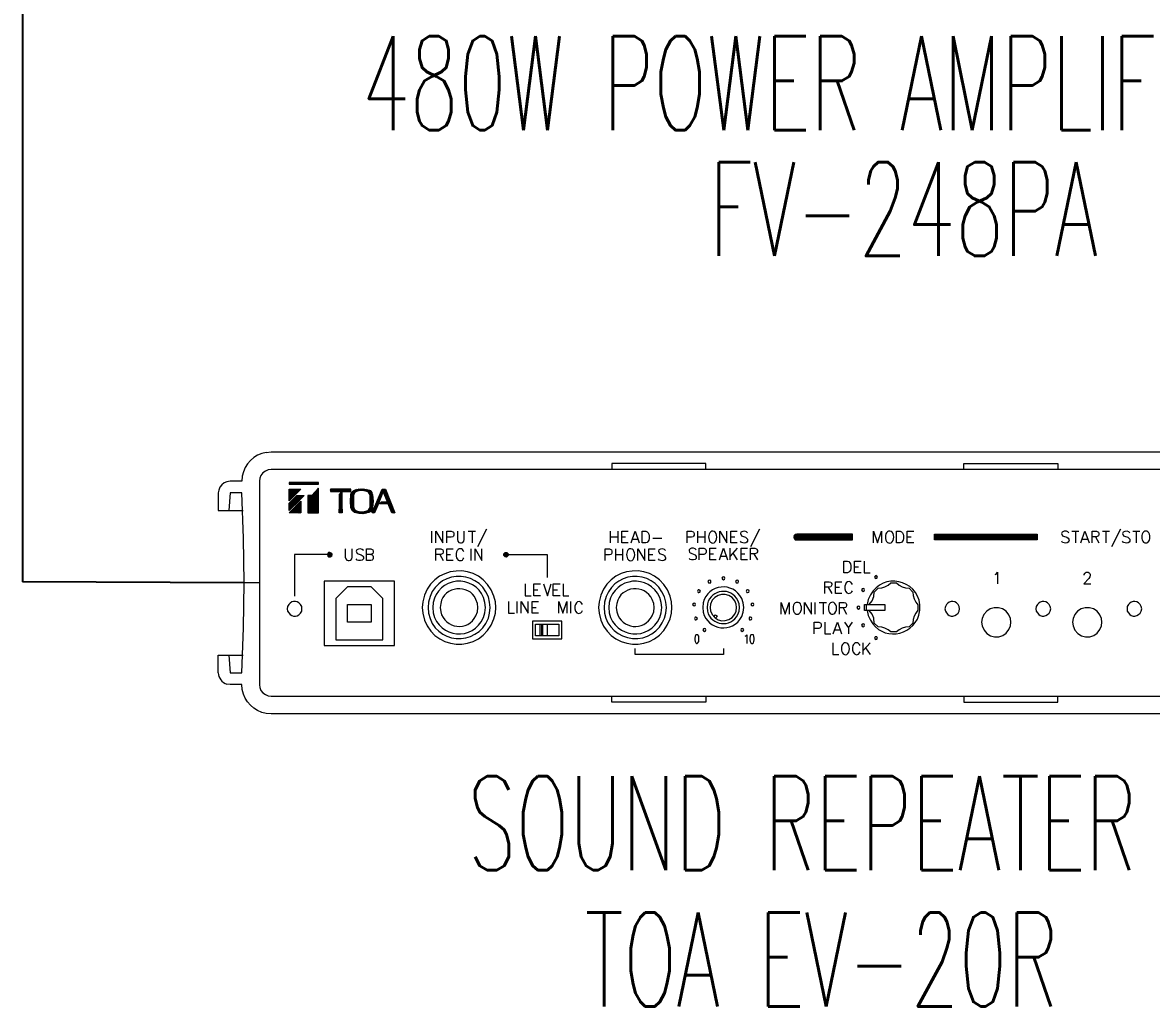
# Model space of a CAD drawing. Header units: millimetres. Extents: x 2974 to 5671, y 1205 to 3288.
# Drawn here: x 4459.7 to 4570.5, y 2068.9 to 2165.5 of the extents above; entities that cross this region are included whole.
import ezdxf

# ---------------------------------------------------------------- set-up
doc = ezdxf.new("R2010")
doc.units = ezdxf.units.MM
doc.layers.add('M-_ACONREDT_A_N', color=3, linetype='Continuous')
doc.layers.add('PDF_Geometry', color=7, linetype='Continuous')
doc.styles.add('SIMPLEX', font='simplex.shx', dxfattribs={"width": 0.6})

# ---------------------------------------------------------------- blocks, each defined once
blk = doc.blocks.new('ev-20r')
at = {"layer": 'PDF_Geometry', "lineweight": 20}
for points in [[(-211.26, 6.37), (-209.42, 6.56), (209.42, 6.56), (211.36, 6.37)], [(209.42, 0), (-209.42, 0), (-210.52, -0.09), (-211.54, -0.55), (-212.46, -1.2), (-213.2, -2.12), (-213.57, -3.14), (-213.76, -4.25), (-213.76, -79.89), (-213.57, -81), (-213.2, -82.01), (-212.46, -82.94), (-211.54, -83.58), (-210.52, -84.04), (-209.42, -84.14), (209.42, -84.14)], [(-47.98, 0), (-47.98, 2.22), (-82.89, 2.22), (-82.89, 0)], [(47.98, 0), (47.98, 2.22), (82.89, 2.22), (82.89, 0)], [(-220.13, -2.4), (-220.31, -4.34), (-224.66, -4.34), (-225.86, -4.53), (-226.87, -4.89), (-227.8, -5.63), (-228.44, -6.56), (-228.9, -7.57), (-229.09, -8.68), (-229.09, -15.24), (-219.85, -15.24)], [(-225.12, -68.9), (-224.66, -75.45), (-220.31, -75.45), (-219.67, -58.74), (-219.48, -42.11), (-219.67, -25.4), (-220.31, -8.68), (-224.66, -8.68), (-225.12, -15.24)], [(-213.76, -42.11), (-219.48, -42.11)], [(-229.09, -75.45), (-229.09, -68.9), (-219.85, -68.9)], [(-47.98, -84.14), (-47.98, -86.35), (-82.89, -86.35), (-82.89, -84.14)], [(47.98, -84.14), (47.98, -86.35), (82.89, -86.35), (82.89, -84.14)]]:
    blk.add_lwpolyline(points, dxfattribs=at)
at = {"layer": 'PDF_Geometry', "lineweight": 5}
for points in [[(-202.67, -5.08), (-202.4, -4.8)], [(-191.78, -5.45), (-191.78, -4.8), (-202.67, -4.8), (-202.67, -5.45), (-191.78, -5.45), (-191.78, -5.36)], [(-202.67, -7.48), (-202.49, -7.3)], [(-202.67, -7.85), (-202.12, -7.3)], [(-202.67, -8.22), (-201.75, -7.3)], [(-202.67, -8.59), (-201.29, -7.3)], [(-202.67, -8.96), (-200.92, -7.3)], [(-202.67, -9.33), (-200.55, -7.3)], [(-202.67, -9.79), (-200.18, -7.3)], [(-202.67, -10.16), (-199.81, -7.3)], [(-202.67, -10.53), (-199.44, -7.3)], [(-202.67, -10.9), (-198.98, -7.3)], [(-202.67, -11.27), (-198.61, -7.3)], [(-202.58, -5.45), (-201.94, -4.8)], [(-202.21, -5.45), (-201.57, -4.8)], [(-201.84, -5.45), (-201.2, -4.8)], [(-201.38, -5.45), (-200.83, -4.8)], [(-201.01, -5.45), (-200.46, -4.8)], [(-200.64, -5.45), (-200, -4.8)], [(-200.27, -5.45), (-199.63, -4.8)], [(-199.9, -5.45), (-199.26, -4.8)], [(-199.53, -5.45), (-198.89, -4.8)], [(-199.07, -5.45), (-198.52, -4.8)], [(-198.7, -5.45), (-198.15, -4.8)], [(-198.33, -5.45), (-197.69, -4.8)], [(-197.96, -5.45), (-197.32, -4.8)], [(-197.59, -5.45), (-196.95, -4.8)], [(-197.13, -5.45), (-196.58, -4.8)], [(-196.76, -5.45), (-196.21, -4.8)], [(-196.39, -5.45), (-195.84, -4.8)], [(-196.02, -5.45), (-195.38, -4.8)], [(-192.05, -7.3), (-191.78, -6.93), (-194.27, -9.6), (-195.75, -9.6), (-195.75, -16.07), (-191.78, -16.07), (-191.78, -6.93)], [(-195.75, -11.36), (-191.78, -7.3)], [(-195.75, -11.73), (-191.78, -7.67)], [(-195.75, -12.1), (-191.78, -8.13)], [(-195.66, -5.45), (-195.01, -4.8)], [(-195.29, -5.45), (-194.64, -4.8)], [(-194.82, -5.45), (-194.27, -4.8)], [(-194.45, -5.45), (-193.9, -4.8)], [(-194.09, -5.45), (-193.44, -4.8)], [(-193.72, -5.45), (-193.07, -4.8)], [(-193.35, -5.45), (-192.7, -4.8)], [(-192.98, -5.45), (-192.33, -4.8)], [(-192.52, -5.45), (-191.96, -4.8)], [(-192.15, -5.45), (-191.78, -4.99)], [(-187.34, -7.57), (-187.07, -7.3)], [(-187.34, -7.94), (-186.7, -7.3)], [(-180.6, -8.13), (-179.77, -7.3), (-187.34, -7.3), (-187.34, -8.13), (-179.77, -8.13), (-179.77, -7.3)], [(-187.16, -8.13), (-186.33, -7.3)], [(-186.79, -8.13), (-185.87, -7.3)], [(-186.42, -8.13), (-185.5, -7.3)], [(-185.96, -8.13), (-185.13, -7.3)], [(-185.59, -8.13), (-184.76, -7.3)], [(-185.22, -8.13), (-184.39, -7.3)], [(-184.85, -8.13), (-183.93, -7.3)], [(-184.48, -8.13), (-183.56, -7.3)], [(-184.11, -8.13), (-183.19, -7.3)], [(-184.02, -9.33), (-183.1, -8.31)], [(-183.65, -8.13), (-182.82, -7.3)], [(-183.28, -8.13), (-182.45, -7.3)], [(-182.91, -8.13), (-182.08, -7.3)], [(-182.54, -8.13), (-181.62, -7.3)], [(-182.17, -8.13), (-181.25, -7.3)], [(-181.71, -8.13), (-180.88, -7.3)], [(-181.34, -8.13), (-180.51, -7.3)], [(-180.97, -8.13), (-180.14, -7.3)], [(-180.23, -8.13), (-179.77, -7.67)], [(-172.66, -10.16), (-171.74, -9.24), (-171.55, -11.73), (-171.74, -14.22), (-171.92, -14.96), (-172.38, -15.52), (-173.12, -15.89), (-174.88, -16.25), (-176.72, -16.25), (-178.48, -15.89), (-179.31, -15.24), (-179.86, -14.22), (-179.95, -11.73), (-179.86, -9.24), (-179.59, -8.5), (-179.12, -7.94), (-178.48, -7.57)], [(-179.86, -9.7), (-177.46, -7.3)], [(-179.86, -9.33), (-177.92, -7.39)], [(-179.86, -8.13), (-179.77, -8.03)], [(-179.68, -8.77), (-178.48, -7.57), (-176.72, -7.2), (-174.88, -7.2), (-173.12, -7.57), (-173.67, -8.13)], [(-178.38, -15.89), (-177.74, -15.33), (-176.45, -15.7), (-175.15, -15.7), (-173.86, -15.33), (-173.21, -15.05), (-172.84, -14.5), (-172.66, -13.85), (-172.66, -9.6), (-172.84, -8.96), (-173.21, -8.4), (-173.86, -8.13), (-175.15, -7.76), (-176.45, -7.76), (-177.74, -8.13), (-178.48, -8.68), (-178.85, -9.6), (-178.85, -13.85), (-178.48, -14.78), (-177.74, -15.33)], [(-178.11, -8.31), (-177, -7.2)], [(-177.37, -7.94), (-176.54, -7.11)], [(-176.81, -7.85), (-176.08, -7.11)], [(-176.35, -7.76), (-175.71, -7.11)], [(-175.98, -7.76), (-175.34, -7.11)], [(-175.61, -7.76), (-174.97, -7.11)], [(-175.24, -7.76), (-174.6, -7.2)], [(-174.88, -7.85), (-174.32, -7.2)], [(-174.6, -7.85), (-173.95, -7.3)], [(-174.23, -7.94), (-173.67, -7.39)], [(-173.95, -8.03), (-173.4, -7.48)], [(-173.4, -8.31), (-172.84, -7.67)], [(-173.21, -8.4), (-172.57, -7.76)], [(-171.74, -9.24), (-171.92, -8.5), (-172.38, -7.85), (-173.12, -7.57)], [(-173.03, -8.68), (-172.29, -7.94)], [(-172.84, -8.87), (-172.1, -8.13)], [(-163.52, -16.07), (-163.42, -16.07), (-164.53, -16.07), (-165.92, -12.65), (-169.15, -12.65), (-168.41, -11.91), (-166.19, -11.91), (-167.76, -8.13), (-169.8, -13.21), (-171, -16.07), (-171.92, -16.07), (-168.23, -7.3), (-168.13, -7.3)], [(-169.06, -9.33), (-167.03, -7.3)], [(-168.78, -8.68), (-167.39, -7.3)], [(-168.5, -7.94), (-167.76, -7.3)], [(-168.23, -7.3), (-166.93, -7.3), (-163.42, -16.07)], [(-167.67, -8.31), (-166.84, -7.48)], [(-167.58, -8.59), (-166.75, -7.76)], [(-167.49, -8.87), (-166.66, -8.03)], [(-167.3, -9.14), (-166.56, -8.31)], [(-202.67, -12.84), (-199.35, -9.6)], [(-202.67, -13.21), (-198.98, -9.6)], [(-202.67, -13.58), (-198.61, -9.6)], [(-202.67, -13.95), (-198.24, -9.6)], [(-202.67, -14.41), (-197.87, -9.6)], [(-202.67, -14.78), (-197.41, -9.6)], [(-202.67, -15.15), (-198.89, -11.45)], [(-202.49, -16.07), (-198.43, -12.1)], [(-202.4, -12.19), (-199.81, -9.6)], [(-202.03, -16.07), (-198.43, -12.47)], [(-195.75, -12.47), (-191.78, -8.5)], [(-195.75, -12.93), (-191.78, -8.87)], [(-195.75, -13.3), (-191.78, -9.24)], [(-195.75, -9.79), (-195.56, -9.6)], [(-195.75, -10.16), (-195.1, -9.6)], [(-195.75, -10.62), (-194.73, -9.6)], [(-195.75, -10.99), (-194.36, -9.6)], [(-195.75, -13.67), (-191.78, -9.6)], [(-195.75, -14.04), (-191.78, -10.07)], [(-195.75, -14.41), (-191.78, -10.44)], [(-195.75, -14.78), (-191.78, -10.81)], [(-195.75, -15.24), (-191.78, -11.18)], [(-195.75, -15.61), (-191.78, -11.54)], [(-195.75, -15.98), (-191.78, -11.91)], [(-195.47, -16.07), (-191.78, -12.38)], [(-184.02, -9.7), (-183.1, -8.68)], [(-184.02, -10.07), (-183.1, -9.05)], [(-184.02, -10.44), (-183.1, -9.42)], [(-184.02, -10.81), (-183.1, -9.88)], [(-184.02, -11.18), (-183.1, -10.25)], [(-184.02, -11.64), (-183.1, -10.62)], [(-184.02, -12.01), (-183.1, -10.99)], [(-184.02, -12.38), (-183.1, -11.36)], [(-184.02, -12.75), (-183.1, -11.73)], [(-184.02, -13.11), (-183.1, -12.19)], [(-184.02, -13.48), (-183.1, -12.56)], [(-179.95, -10.16), (-178.48, -8.68)], [(-179.95, -10.53), (-178.85, -9.42)], [(-179.95, -10.99), (-178.85, -9.88)], [(-179.95, -11.36), (-178.94, -10.34)], [(-179.95, -11.73), (-178.94, -10.71)], [(-179.95, -12.1), (-178.94, -11.08)], [(-179.95, -12.47), (-178.94, -11.54)], [(-179.95, -12.84), (-178.94, -11.91)], [(-179.95, -13.21), (-178.94, -12.28)], [(-172.75, -9.14), (-172.01, -8.4)], [(-172.66, -9.51), (-171.83, -8.59)], [(-172.66, -9.88), (-171.74, -8.96)], [(-172.66, -10.53), (-171.64, -9.6)], [(-172.66, -12.84), (-171.55, -11.82)], [(-172.66, -13.3), (-171.55, -12.28)], [(-172.57, -10.9), (-171.64, -9.97)], [(-172.57, -11.36), (-171.64, -10.34)], [(-172.57, -11.73), (-171.64, -10.71)], [(-172.57, -12.1), (-171.55, -11.08)], [(-172.57, -12.47), (-171.55, -11.45)], [(-171.09, -14.04), (-169.61, -12.56)], [(-170.81, -13.39), (-169.33, -11.91)], [(-170.53, -12.65), (-169.06, -11.18)], [(-170.17, -12.01), (-168.78, -10.53)], [(-169.89, -11.36), (-168.5, -9.88)], [(-169.61, -10.71), (-168.23, -9.24)], [(-169.33, -9.97), (-167.95, -8.59)], [(-168.87, -12.65), (-168.13, -11.91)], [(-168.5, -12.65), (-167.76, -11.91)], [(-168.13, -12.65), (-167.39, -11.91)], [(-167.76, -12.65), (-167.03, -11.91)], [(-167.3, -12.65), (-166.66, -11.91)], [(-167.21, -9.42), (-166.38, -8.59)], [(-167.12, -9.7), (-166.29, -8.87)], [(-167.03, -9.97), (-166.19, -9.14)], [(-166.93, -10.25), (-166.1, -9.42)], [(-166.93, -12.65), (-166.19, -11.91), (-165.46, -11.08)], [(-166.75, -10.53), (-166.01, -9.7)], [(-166.66, -10.81), (-165.82, -9.97)], [(-166.56, -11.08), (-165.73, -10.25)], [(-166.56, -12.65), (-165.27, -11.36)], [(-166.47, -11.36), (-165.64, -10.53)], [(-166.38, -11.64), (-165.55, -10.81)], [(-166.19, -12.65), (-165.18, -11.64)], [(-165.92, -12.75), (-165.09, -11.91)], [(-165.82, -13.02), (-164.99, -12.19)], [(-165.64, -13.3), (-164.9, -12.47)], [(-201.66, -16.07), (-198.43, -12.84)], [(-201.29, -16.07), (-198.43, -13.21)], [(-200.92, -16.07), (-198.43, -13.67)], [(-200.55, -16.07), (-198.43, -14.04)], [(-200.18, -16.07), (-198.43, -14.41)], [(-199.72, -16.07), (-198.43, -14.78)], [(-199.35, -16.07), (-198.43, -15.15)], [(-198.98, -16.07), (-198.43, -15.61)], [(-198.61, -16.07), (-198.43, -15.98)], [(-195.1, -16.07), (-191.78, -12.75)], [(-194.73, -16.07), (-191.78, -13.11)], [(-194.36, -16.07), (-191.78, -13.48)], [(-193.99, -16.07), (-191.78, -13.85)], [(-193.62, -16.07), (-191.78, -14.22)], [(-193.16, -16.07), (-191.78, -14.68)], [(-192.79, -16.07), (-191.78, -15.05)], [(-192.42, -16.07), (-191.78, -15.42)], [(-192.05, -16.07), (-191.78, -15.79)], [(-184.11, -13.95), (-183.1, -12.93)], [(-184.11, -14.32), (-183.1, -13.3)], [(-184.11, -14.68), (-183.1, -13.67)], [(-184.11, -15.05), (-183.1, -14.04)], [(-184.11, -15.52), (-183.1, -14.5)], [(-184.11, -15.89), (-183.1, -14.87)], [(-183.93, -16.07), (-183, -15.24)], [(-183.56, -16.07), (-183, -15.61)], [(-183.19, -16.07), (-183, -15.98)], [(-179.86, -13.58), (-178.94, -12.65)], [(-179.86, -13.95), (-178.94, -13.02)], [(-179.86, -14.32), (-178.94, -13.39)], [(-179.77, -14.59), (-178.85, -13.76)], [(-179.59, -14.87), (-178.85, -14.04)], [(-179.49, -15.05), (-178.66, -14.32)], [(-179.31, -15.33), (-178.57, -14.59)], [(-179.12, -15.52), (-178.38, -14.78)], [(-178.85, -15.7), (-178.2, -15.05)], [(-178.66, -15.79), (-178.02, -15.15)], [(-178.02, -15.98), (-177.46, -15.42)], [(-177.74, -16.07), (-177.18, -15.52)], [(-177.46, -16.16), (-176.91, -15.61)], [(-177.09, -16.25), (-176.54, -15.7)], [(-176.81, -16.25), (-176.17, -15.7)], [(-176.45, -16.35), (-175.8, -15.7)], [(-176.08, -16.35), (-175.43, -15.7)], [(-175.71, -16.35), (-174.97, -15.7)], [(-175.34, -16.35), (-174.51, -15.61)], [(-174.88, -16.25), (-173.95, -15.42)], [(-174.41, -16.25), (-171.64, -13.48)], [(-173.95, -16.16), (-171.64, -13.85)], [(-173.4, -15.98), (-171.74, -14.32)], [(-172.84, -15.79), (-171.83, -14.78)], [(-172.75, -14.13), (-171.64, -13.02)], [(-172.66, -13.67), (-171.64, -12.65)], [(-171.92, -16.07), (-170.35, -14.5)], [(-171.64, -15.33), (-170.07, -13.85)], [(-171.64, -16.07), (-170.63, -15.15)], [(-171.37, -14.68), (-169.89, -13.21)], [(-171.18, -16.07), (-170.81, -15.7)], [(-165.55, -13.58), (-164.72, -12.75)], [(-165.46, -13.85), (-164.62, -13.02)], [(-165.36, -14.13), (-164.53, -13.3)], [(-165.27, -14.41), (-164.44, -13.58)], [(-165.09, -14.68), (-164.35, -13.85)], [(-164.99, -14.96), (-164.16, -14.13)], [(-164.9, -15.24), (-164.07, -14.41)], [(-164.81, -15.52), (-163.98, -14.68)], [(-164.72, -15.79), (-163.89, -14.96)], [(-164.53, -15.98), (-163.79, -15.24)], [(-164.25, -16.07), (-163.61, -15.52)], [(-163.89, -16.07), (-163.52, -15.79)], [(-149.75, -27.24), (-149.75, -22.9)], [(-148.28, -27.24), (-148.28, -22.9), (-145.69, -27.24), (-145.69, -22.9)], [(-144.21, -27.24), (-144.21, -22.9), (-142.55, -22.9), (-141.9, -23.09), (-141.72, -23.27), (-141.53, -23.74), (-141.53, -24.29), (-141.72, -24.75), (-141.9, -24.94), (-142.55, -25.12), (-144.21, -25.12)], [(-140.24, -22.9), (-140.24, -25.95), (-140.06, -26.6), (-139.69, -27.06), (-139.13, -27.24), (-138.76, -27.24), (-138.21, -27.06), (-137.84, -26.6), (-137.66, -25.95), (-137.66, -22.9)], [(-136.18, -22.9), (-133.5, -22.9)], [(-134.79, -22.9), (-134.79, -27.24)], [(-129.44, -22.07), (-132.76, -28.72)], [(-83.35, -27.24), (-83.35, -22.9)], [(-83.35, -24.94), (-80.67, -24.94)], [(-80.67, -22.9), (-80.67, -27.24)], [(-76.79, -27.24), (-79.19, -27.24), (-79.19, -22.9), (-76.79, -22.9)], [(-79.19, -24.94), (-77.72, -24.94)], [(-75.69, -27.24), (-74.21, -22.9), (-72.64, -27.24)], [(-54.91, -27.24), (-54.91, -22.9), (-53.24, -22.9), (-52.69, -23.09), (-52.5, -23.27), (-52.32, -23.74), (-52.32, -24.29), (-52.5, -24.75), (-52.69, -24.94), (-53.24, -25.12), (-54.91, -25.12)], [(-50.93, -27.24), (-50.93, -22.9)], [(-50.93, -24.94), (-48.35, -24.94)], [(-48.35, -22.9), (-48.35, -27.24)], [(-45.76, -22.9), (-46.13, -23.09), (-46.5, -23.46)], [(-42.71, -27.24), (-42.71, -22.9), (-40.13, -27.24), (-40.13, -22.9)], [(-36.25, -27.24), (-38.65, -27.24), (-38.65, -22.9), (-36.25, -22.9)], [(-38.65, -24.94), (-37.17, -24.94)], [(-34.68, -24.57), (-34.31, -24.75), (-33.2, -25.12)], [(-32.46, -23.46), (-32.83, -23.09), (-33.39, -22.9)], [(-27.94, -22.07), (-31.35, -28.72)], [(-15.28, -25.21), (-13.99, -24.01)], [(6.51, -26.14), (6.51, -24.01), (-14.18, -24.01), (-14.73, -24.1), (-15.1, -24.47), (-15.28, -25.03), (-15.1, -25.58), (-14.73, -26.04), (-14.18, -26.14), (6.51, -26.14), (6.6, -26.14)], [(-15.19, -24.75), (-14.45, -24.01)], [(-15.19, -25.49), (-13.62, -24.01)], [(-15.01, -25.77), (-13.25, -24.01)], [(-14.82, -25.95), (-12.88, -24.01)], [(-14.55, -26.04), (-12.51, -24.01)], [(-14.27, -26.14), (-12.14, -24.01)], [(-13.9, -26.14), (-11.68, -24.01)], [(-13.53, -26.14), (-11.31, -24.01)], [(-13.16, -26.14), (-10.94, -24.01)], [(-12.7, -26.14), (-10.57, -24.01)], [(-12.33, -26.14), (-10.21, -24.01)], [(-11.96, -26.14), (-9.74, -24.01)], [(-11.59, -26.14), (-9.37, -24.01)], [(-11.22, -26.14), (-9, -24.01)], [(-10.85, -26.14), (-8.64, -24.01)], [(-10.39, -26.14), (-8.27, -24.01)], [(-10.02, -26.14), (-7.9, -24.01)], [(-9.65, -26.14), (-7.43, -24.01)], [(-9.28, -26.14), (-7.07, -24.01)], [(-8.91, -26.14), (-6.7, -24.01)], [(-8.45, -26.14), (-6.33, -24.01)], [(-8.08, -26.14), (-5.96, -24.01)], [(-7.71, -26.14), (-5.59, -24.01)], [(-7.34, -26.14), (-5.13, -24.01)], [(-6.97, -26.14), (-4.76, -24.01)], [(-6.6, -26.14), (-4.39, -24.01)], [(-6.14, -26.14), (-4.02, -24.01)], [(-5.77, -26.14), (-3.65, -24.01)], [(-5.4, -26.14), (-3.19, -24.01)], [(-5.03, -26.14), (-2.82, -24.01)], [(-4.66, -26.14), (-2.45, -24.01)], [(-4.29, -26.14), (-2.08, -24.01)], [(-3.83, -26.14), (-1.71, -24.01)], [(-3.46, -26.14), (-1.34, -24.01)], [(-3.09, -26.14), (-0.88, -24.01)], [(-2.72, -26.14), (-0.51, -24.01)], [(-2.36, -26.14), (-0.14, -24.01)], [(-1.99, -26.14), (0.23, -24.01)], [(-1.52, -26.14), (0.6, -24.01)], [(-1.15, -26.14), (0.97, -24.01)], [(-0.79, -26.14), (1.43, -24.01)], [(-0.42, -26.14), (1.8, -24.01)], [(-0.05, -26.14), (2.17, -24.01)], [(0.42, -26.14), (2.54, -24.01)], [(0.79, -26.14), (2.91, -24.01)], [(1.15, -26.14), (3.37, -24.01)], [(1.52, -26.14), (3.74, -24.01)], [(1.89, -26.14), (4.11, -24.01)], [(2.26, -26.14), (4.48, -24.01)], [(2.72, -26.14), (4.85, -24.01)], [(3.09, -26.14), (5.22, -24.01)], [(3.46, -26.14), (5.68, -24.01)], [(3.83, -26.14), (6.05, -24.01)], [(4.2, -26.14), (6.42, -24.01)], [(4.57, -26.14), (6.51, -24.2)], [(5.03, -26.14), (6.51, -24.57)], [(5.4, -26.14), (6.51, -25.03)], [(14.36, -27.24), (14.36, -22.9), (15.84, -27.24), (17.32, -22.9), (17.32, -27.24)], [(19.99, -22.9), (19.53, -23.09), (19.16, -23.46)], [(29.32, -27.24), (26.83, -27.24), (26.83, -22.9), (29.32, -22.9)], [(26.83, -24.94), (28.4, -24.94)], [(75.22, -26.04), (75.22, -26.14), (37.08, -26.14), (37.08, -24.01), (75.22, -24.01), (75.22, -26.14)], [(37.08, -24.1), (37.27, -24.01)], [(37.08, -24.57), (37.63, -24.01)], [(37.08, -24.94), (38, -24.01)], [(37.08, -25.31), (38.37, -24.01)], [(37.08, -25.67), (38.84, -24.01)], [(37.08, -26.04), (39.2, -24.01)], [(37.36, -26.14), (39.57, -24.01)], [(37.82, -26.14), (39.94, -24.01)], [(38.19, -26.14), (40.31, -24.01)], [(38.56, -26.14), (40.78, -24.01)], [(38.93, -26.14), (41.14, -24.01)], [(39.3, -26.14), (41.51, -24.01)], [(39.67, -26.14), (41.88, -24.01)], [(40.13, -26.14), (42.25, -24.01)], [(40.5, -26.14), (42.62, -24.01)], [(40.87, -26.14), (43.08, -24.01)], [(41.24, -26.14), (43.45, -24.01)], [(41.61, -26.14), (43.82, -24.01)], [(41.98, -26.14), (44.19, -24.01)], [(42.44, -26.14), (44.56, -24.01)], [(42.81, -26.14), (44.93, -24.01)], [(43.18, -26.14), (45.39, -24.01)], [(43.55, -26.14), (45.76, -24.01)], [(43.92, -26.14), (46.13, -24.01)], [(44.38, -26.14), (46.5, -24.01)], [(44.75, -26.14), (46.87, -24.01)], [(45.12, -26.14), (47.33, -24.01)], [(45.49, -26.14), (47.7, -24.01)], [(45.85, -26.14), (48.07, -24.01)], [(46.22, -26.14), (48.44, -24.01)], [(46.69, -26.14), (48.81, -24.01)], [(47.06, -26.14), (49.18, -24.01)], [(47.42, -26.14), (49.64, -24.01)], [(47.79, -26.14), (50.01, -24.01)], [(48.16, -26.14), (50.38, -24.01)], [(48.53, -26.14), (50.75, -24.01)], [(48.99, -26.14), (51.12, -24.01)], [(49.36, -26.14), (51.49, -24.01)], [(49.73, -26.14), (51.95, -24.01)], [(50.1, -26.14), (52.32, -24.01)], [(50.47, -26.14), (52.69, -24.01)], [(50.93, -26.14), (53.06, -24.01)], [(51.3, -26.14), (53.43, -24.01)], [(51.67, -26.14), (53.8, -24.01)], [(52.04, -26.14), (54.26, -24.01)], [(52.41, -26.14), (54.63, -24.01)], [(52.78, -26.14), (55, -24.01)], [(53.24, -26.14), (55.37, -24.01)], [(53.61, -26.14), (55.74, -24.01)], [(53.98, -26.14), (56.2, -24.01)], [(54.35, -26.14), (56.57, -24.01)], [(54.72, -26.14), (56.94, -24.01)], [(55.09, -26.14), (57.31, -24.01)], [(55.55, -26.14), (57.68, -24.01)], [(55.92, -26.14), (58.05, -24.01)], [(56.29, -26.14), (58.51, -24.01)], [(56.66, -26.14), (58.88, -24.01)], [(57.03, -26.14), (59.25, -24.01)], [(57.49, -26.14), (59.62, -24.01)], [(57.86, -26.14), (59.98, -24.01)], [(58.23, -26.14), (60.35, -24.01)], [(58.6, -26.14), (60.82, -24.01)], [(58.97, -26.14), (61.19, -24.01)], [(59.34, -26.14), (61.56, -24.01)], [(59.8, -26.14), (61.92, -24.01)], [(60.17, -26.14), (62.29, -24.01)], [(60.54, -26.14), (62.76, -24.01)], [(60.91, -26.14), (63.13, -24.01)], [(61.28, -26.14), (63.49, -24.01)], [(61.65, -26.14), (63.86, -24.01)], [(62.11, -26.14), (64.23, -24.01)], [(62.48, -26.14), (64.6, -24.01)], [(62.85, -26.14), (65.06, -24.01)], [(63.22, -26.14), (65.43, -24.01)], [(63.59, -26.14), (65.8, -24.01)], [(63.96, -26.14), (66.17, -24.01)], [(64.42, -26.14), (66.54, -24.01)], [(64.79, -26.14), (66.91, -24.01)], [(65.16, -26.14), (67.37, -24.01)], [(65.53, -26.14), (67.74, -24.01)], [(65.9, -26.14), (68.11, -24.01)], [(66.36, -26.14), (68.48, -24.01)], [(66.73, -26.14), (68.85, -24.01)], [(67.1, -26.14), (69.31, -24.01)], [(67.47, -26.14), (69.68, -24.01)], [(67.84, -26.14), (70.05, -24.01)], [(68.2, -26.14), (70.42, -24.01)], [(68.67, -26.14), (70.79, -24.01)], [(69.04, -26.14), (71.16, -24.01)], [(69.41, -26.14), (71.62, -24.01)], [(69.77, -26.14), (71.99, -24.01)], [(70.14, -26.14), (72.36, -24.01)], [(70.51, -26.14), (72.73, -24.01)], [(70.98, -26.14), (73.1, -24.01)], [(71.34, -26.14), (73.47, -24.01)], [(71.71, -26.14), (73.93, -24.01)], [(72.08, -26.14), (74.3, -24.01)], [(72.45, -26.14), (74.67, -24.01)], [(72.91, -26.14), (75.04, -24.01)], [(73.28, -26.14), (75.22, -24.1)], [(73.65, -26.14), (75.22, -24.57)], [(74.02, -26.14), (75.22, -24.94)], [(84.64, -24.57), (85.01, -24.75), (86.21, -25.12)], [(86.95, -23.46), (86.58, -23.09), (86.03, -22.9)], [(88.06, -22.9), (90.65, -22.9)], [(89.35, -22.9), (89.35, -27.24)], [(91.39, -27.24), (92.86, -22.9), (94.43, -27.24)], [(95.54, -27.24), (95.54, -22.9), (97.2, -22.9), (97.76, -23.09), (97.94, -23.27), (98.13, -23.74), (98.13, -24.1), (97.94, -24.57), (97.76, -24.75), (97.2, -24.94), (95.54, -24.94)], [(96.83, -24.94), (98.13, -27.24)], [(99.42, -22.9), (102.1, -22.9)], [(100.71, -22.9), (100.71, -27.24)], [(106.16, -22.07), (102.84, -28.72)], [(107.27, -24.57), (107.64, -24.75), (108.84, -25.12)], [(109.58, -23.46), (109.21, -23.09), (108.56, -22.9)], [(110.69, -22.9), (113.27, -22.9)], [(111.98, -22.9), (111.98, -27.24)], [(115.12, -27.24), (115.86, -27.24), (116.23, -27.06), (116.69, -26.6), (116.88, -26.23), (117.06, -25.58), (117.06, -24.57), (116.88, -23.92), (116.69, -23.46), (116.23, -23.09), (115.86, -22.9), (115.12, -22.9), (114.75, -23.09), (114.38, -23.46)], [(-75.13, -25.77), (-73.19, -25.77)], [(-67.65, -25.4), (-64.23, -25.4)], [(-51.58, -29.83), (-51.95, -29.37), (-52.5, -29.18), (-53.24, -29.18), (-53.8, -29.37), (-54.17, -29.83), (-54.17, -30.2), (-53.98, -30.66), (-53.8, -30.85), (-53.43, -31.03), (-52.32, -31.49), (-51.95, -31.68), (-51.77, -31.86), (-51.58, -32.32), (-51.58, -32.97), (-51.95, -33.34), (-52.5, -33.53), (-53.24, -33.53), (-53.8, -33.34), (-54.17, -32.97)], [(-50.38, -33.53), (-50.38, -29.18), (-48.72, -29.18), (-48.16, -29.37), (-47.98, -29.65), (-47.79, -30.02), (-47.79, -30.66), (-47.98, -31.03), (-48.16, -31.31), (-48.72, -31.49), (-50.38, -31.49)], [(-44.1, -33.53), (-46.5, -33.53), (-46.5, -29.18), (-44.1, -29.18)], [(-42.9, -33.53), (-41.42, -29.18), (-39.94, -33.53)], [(-38.84, -33.53), (-38.84, -29.18)], [(-36.25, -29.18), (-38.84, -32.14)], [(-34.13, -27.24), (-34.68, -27.06), (-35.05, -26.6)], [(-32.46, -33.53), (-34.86, -33.53), (-34.86, -29.18), (-32.46, -29.18)], [(-31.35, -33.53), (-31.35, -29.18), (-29.69, -29.18), (-29.14, -29.37), (-28.95, -29.65), (-28.77, -30.02), (-28.77, -30.48), (-28.95, -30.85), (-29.14, -31.03), (-29.69, -31.31), (-31.35, -31.31)], [(5.77, -26.14), (6.51, -25.4)], [(6.14, -26.14), (6.51, -25.77)], [(74.39, -26.14), (75.22, -25.31)], [(74.76, -26.14), (75.22, -25.67)], [(85.2, -27.24), (84.64, -27.06), (84.27, -26.6)], [(91.94, -25.77), (93.88, -25.77)], [(107.83, -27.24), (107.27, -27.06), (106.9, -26.6)], [(-187.62, -31.59), (-200.73, -31.59), (-200.73, -47.01)], [(-188.45, -31.59), (-187.62, -30.75)], [(-188.45, -31.77), (-187.44, -30.75)], [(-188.36, -31.22), (-187.99, -30.85)], [(-188.36, -31.96), (-187.25, -30.85)], [(-188.27, -32.14), (-187.07, -30.94)], [(-188.17, -32.23), (-186.88, -31.03)], [(-187.99, -32.42), (-186.79, -31.22)], [(-187.81, -32.42), (-186.79, -31.4)], [(-187.62, -32.51), (-186.7, -31.59), (-186.88, -31.12)], [(-187.25, -32.42), (-186.79, -31.96)], [(-186.88, -32.05), (-186.7, -31.59)], [(-181.89, -29.46), (-181.89, -32.51), (-181.71, -33.16), (-181.34, -33.62), (-180.79, -33.8), (-180.42, -33.8), (-179.86, -33.62), (-179.49, -33.16), (-179.31, -32.51), (-179.31, -29.46)], [(-177.46, -31.12), (-177.09, -31.31), (-175.98, -31.68), (-175.61, -31.96), (-175.34, -32.14), (-175.15, -32.51), (-175.15, -33.16), (-175.61, -33.62), (-176.17, -33.8), (-176.91, -33.8), (-177.46, -33.62), (-177.83, -33.16)], [(-175.15, -30.02), (-175.61, -29.65), (-176.17, -29.46)], [(-172.38, -31.49), (-171.83, -31.68), (-171.64, -31.96), (-171.46, -32.32), (-171.46, -32.97), (-171.64, -33.34), (-171.83, -33.62), (-172.38, -33.8), (-174.04, -33.8), (-174.04, -29.46), (-172.38, -29.46), (-171.83, -29.65), (-171.64, -29.83), (-171.46, -30.29), (-171.46, -30.66), (-171.64, -31.12), (-171.83, -31.31), (-172.38, -31.49), (-174.04, -31.49)], [(-148.18, -33.8), (-148.18, -29.46), (-146.43, -29.46), (-145.88, -29.65), (-145.69, -29.83), (-145.51, -30.29), (-145.51, -30.66), (-145.69, -31.12), (-145.88, -31.31), (-146.43, -31.49), (-148.18, -31.49)], [(-146.8, -31.49), (-145.51, -33.8)], [(-141.81, -33.8), (-144.21, -33.8), (-144.21, -29.46), (-141.81, -29.46)], [(-144.21, -31.49), (-142.74, -31.49)], [(-137.84, -30.48), (-138.03, -30.02), (-138.39, -29.65), (-138.76, -29.46), (-139.6, -29.46), (-139.96, -29.65), (-140.33, -30.02), (-140.52, -30.48), (-140.7, -31.12), (-140.7, -32.14), (-140.52, -32.79), (-140.33, -33.16), (-139.96, -33.62), (-139.6, -33.8), (-138.76, -33.8), (-138.39, -33.62), (-138.03, -33.16), (-137.84, -32.79)], [(-135.16, -33.8), (-135.16, -29.46)], [(-133.68, -33.8), (-133.68, -29.46), (-131.1, -33.8), (-131.1, -29.46)], [(-123.06, -31.68), (-122.05, -30.75)], [(-122.97, -31.4), (-122.33, -30.75)], [(-122.97, -31.86), (-121.86, -30.75)], [(-122.88, -32.05), (-121.68, -30.85)], [(-122.79, -32.23), (-121.59, -30.94)], [(-122.6, -32.32), (-121.4, -31.12)], [(-122.51, -32.42), (-121.31, -31.31)], [(-122.23, -32.51), (-121.31, -31.49)], [(-122.14, -31.59), (-106.9, -31.59), (-106.9, -40.08)], [(-122.05, -32.51), (-121.31, -31.77)], [(-85.38, -33.8), (-85.38, -29.46), (-83.72, -29.46), (-83.17, -29.65), (-82.98, -29.83), (-82.8, -30.29), (-82.8, -30.85), (-82.98, -31.31), (-83.17, -31.49), (-83.72, -31.68), (-85.38, -31.68)], [(-81.41, -33.8), (-81.41, -29.46)], [(-81.41, -31.49), (-78.83, -31.49)], [(-78.83, -29.46), (-78.83, -33.8)], [(-76.24, -29.46), (-76.61, -29.65), (-76.98, -30.02)], [(-73.19, -33.8), (-73.19, -29.46), (-70.61, -33.8), (-70.61, -29.46)], [(-66.73, -33.8), (-69.13, -33.8), (-69.13, -29.46), (-66.73, -29.46)], [(-69.13, -31.49), (-67.65, -31.49)], [(-64.6, -33.8), (-65.16, -33.62), (-65.53, -33.16)], [(-65.16, -31.12), (-64.79, -31.31), (-63.68, -31.68)], [(-62.94, -30.02), (-63.31, -29.65), (-63.86, -29.46)], [(-46.5, -31.31), (-45.02, -31.31)], [(-42.35, -32.14), (-40.5, -32.14)], [(-37.91, -31.03), (-36.25, -33.53)], [(-34.86, -31.31), (-33.39, -31.31)], [(-30.06, -31.31), (-28.77, -33.53)], [(9.74, -38.33), (7.34, -38.33), (7.34, -33.99), (9.74, -33.99)], [(7.34, -36.11), (8.82, -36.11)], [(10.85, -33.99), (10.85, -38.33), (13.07, -38.33)], [(-3.74, -45.99), (-3.74, -41.65), (-2.08, -41.65), (-1.52, -41.84), (-1.34, -42.02), (-1.15, -42.48), (-1.15, -42.85), (-1.34, -43.31), (-1.52, -43.5), (-2.08, -43.68), (-3.74, -43.68)], [(2.63, -45.99), (0.23, -45.99), (0.23, -41.65), (2.63, -41.65)], [(6.51, -42.67), (6.33, -42.3), (5.96, -41.84)], [(59.52, -38.97), (59.89, -38.79), (60.45, -38.14), (60.45, -42.48)], [(92.68, -39.16), (92.68, -38.97), (92.86, -38.6), (93.05, -38.33), (93.42, -38.14), (94.16, -38.14), (94.53, -38.33), (94.71, -38.6), (94.9, -38.97), (94.9, -39.44), (94.71, -39.81), (94.34, -40.45), (92.49, -42.48), (95.08, -42.48)], [(-115.03, -42.48), (-115.03, -46.92), (-112.81, -46.92)], [(-109.4, -46.92), (-111.8, -46.92), (-111.8, -42.48), (-109.4, -42.48)], [(-111.8, -44.61), (-110.32, -44.61)], [(-108.29, -42.48), (-106.81, -46.92), (-105.33, -42.48)], [(-102.1, -46.92), (-104.59, -46.92), (-104.59, -42.48), (-102.1, -42.48)], [(-104.59, -44.61), (-103.02, -44.61)], [(-100.99, -42.48), (-100.99, -46.92), (-98.77, -46.92)], [(-50.1, -45.53), (-49.92, -45.16), (-50.1, -44.79)], [(-32, -45.53), (-31.82, -45.16), (-32, -44.79)], [(-2.45, -43.68), (-1.15, -45.99)], [(0.23, -43.68), (1.71, -43.68)], [(3.93, -42.67), (3.74, -43.31), (3.74, -44.33)], [(5.96, -45.81), (6.33, -45.35), (6.51, -44.98)], [(12.79, -50.15), (13.81, -48.76), (14.45, -47.19), (14.64, -45.53), (16.12, -44.05), (17.41, -43.96), (18.61, -43.59), (19.81, -42.95), (20.83, -42.11), (22.86, -42.11), (23.87, -42.95), (24.98, -43.59), (26.28, -43.96), (27.57, -44.05), (28.95, -45.53), (29.14, -46.82), (29.51, -48.02), (30.06, -49.23), (30.89, -50.24), (30.89, -52.27), (30.06, -53.29), (29.51, -54.4), (29.14, -55.69), (28.95, -56.98), (27.57, -58.37), (26.28, -58.55), (24.98, -58.92), (23.87, -59.48), (22.86, -60.31), (20.83, -60.31), (19.81, -59.48), (18.61, -58.92), (17.41, -58.55), (16.12, -58.37), (14.64, -56.98), (14.45, -55.23), (13.81, -53.66), (12.79, -52.37)], [(-121.22, -49.04), (-121.22, -53.38), (-119, -53.38)], [(-118.08, -53.38), (-118.08, -49.04)], [(-116.51, -53.38), (-116.51, -49.04), (-113.92, -53.38), (-113.92, -49.04)], [(-110.04, -53.38), (-112.44, -53.38), (-112.44, -49.04), (-110.04, -49.04)], [(-102.56, -53.38), (-102.56, -49.04), (-101.08, -53.38), (-99.61, -49.04), (-99.61, -53.38)], [(-98.04, -53.38), (-98.04, -49.04)], [(-96.37, -50.06), (-96.56, -50.7), (-96.56, -51.72)], [(-93.79, -50.06), (-93.97, -49.69), (-94.34, -49.23)], [(-19.9, -53.66), (-19.9, -49.32), (-18.42, -53.66), (-16.95, -49.32), (-16.95, -53.66)], [(-14.36, -53.66), (-13.62, -53.66), (-13.25, -53.47), (-12.79, -53.01), (-12.61, -52.64), (-12.42, -52), (-12.42, -50.98), (-12.61, -50.33), (-12.79, -49.87), (-13.25, -49.5), (-13.62, -49.32), (-14.36, -49.32), (-14.73, -49.5), (-15.1, -49.87)], [(-11.31, -53.66), (-11.31, -49.32), (-8.73, -53.66), (-8.73, -49.32)], [(-7.25, -53.66), (-7.25, -49.32)], [(-5.77, -49.32), (-3.09, -49.32)], [(-4.39, -49.32), (-4.39, -53.66)], [(-1.25, -49.32), (-1.62, -49.5), (-1.99, -49.87)], [(1.71, -53.66), (1.71, -49.32), (3.46, -49.32), (4.02, -49.5), (4.2, -49.69), (4.39, -50.15), (4.39, -50.52), (4.2, -50.98), (4.02, -51.17), (3.46, -51.35), (1.71, -51.35)], [(11.68, -50.15), (11.68, -52.37)], [(13.25, -46.55), (12.42, -48.3), (12.05, -50.15)], [(31.26, -54.12), (31.63, -52.18), (31.63, -50.24)], [(45.85, -53.29), (46.22, -52.55), (46.32, -51.72), (46.22, -50.8), (45.85, -50.06)], [(79.66, -53.29), (80.03, -52.55), (80.21, -51.72), (80.03, -50.8), (79.66, -50.06)], [(113.46, -53.29), (113.83, -52.55), (114.01, -51.72), (113.83, -50.8), (113.46, -50.06)], [(-112.44, -51.17), (-110.97, -51.17)], [(-94.34, -53.2), (-93.97, -52.83), (-93.79, -52.37)], [(3.09, -51.35), (4.39, -53.66)], [(12.05, -52.37), (12.42, -54.21), (13.25, -55.97)], [(41.05, -50.8), (40.87, -51.72), (41.05, -52.55)], [(64.7, -59.38), (65.25, -58.09), (65.43, -56.71), (65.25, -55.32), (64.7, -53.94)], [(74.85, -50.8), (74.67, -51.72), (74.85, -52.55)], [(98.5, -59.38), (99.05, -58.09), (99.24, -56.71), (99.05, -55.32), (98.5, -53.94)], [(108.66, -50.8), (108.56, -51.72), (108.66, -52.55)], [(-51.21, -55.69), (-51.03, -55.32), (-51.21, -54.95)], [(-30.99, -55.69), (-30.8, -55.32), (-30.99, -54.95)], [(-7.62, -61.05), (-7.62, -56.71), (-5.96, -56.71), (-5.4, -56.89), (-5.22, -57.08), (-5.03, -57.54), (-5.03, -58.18), (-5.22, -58.55), (-5.4, -58.74), (-5.96, -59.02), (-7.62, -59.02)], [(-3.74, -56.71), (-3.74, -61.05), (-1.52, -61.05)], [(-0.6, -61.05), (0.97, -56.71), (2.45, -61.05)], [(3.56, -56.71), (5.03, -58.74), (6.51, -56.71)], [(54.72, -55.32), (54.54, -56.71), (54.72, -58.09)], [(88.52, -55.32), (88.34, -56.71), (88.52, -58.09)], [(-33.29, -61.88), (-33.11, -61.79), (-32.74, -61.32), (-32.74, -64.56)], [(0.05, -59.57), (1.89, -59.57)], [(5.03, -58.74), (5.03, -61.05)], [(-41.42, -66.5), (-41.42, -68.71), (-74.21, -68.71), (-74.21, -66.5)], [(-0.79, -64.37), (-0.79, -68.71), (1.52, -68.71)], [(3.56, -64.37), (3.19, -64.56), (2.82, -64.93)], [(9.37, -65.39), (9.19, -64.93), (8.82, -64.56), (8.45, -64.37), (7.71, -64.37), (7.34, -64.56), (6.88, -64.93), (6.7, -65.39), (6.51, -66.03), (6.51, -67.05)], [(10.48, -68.71), (10.48, -64.37)], [(13.07, -64.37), (10.48, -67.23)], [(11.41, -66.22), (13.07, -68.71)], [(8.82, -68.53), (9.19, -68.07), (9.37, -67.7)]]:
    blk.add_lwpolyline(points, dxfattribs=at)
for points in [[(-202.67, -7.3), (-198.43, -7.3), (-202.67, -11.64)], [(-184.02, -9.24), (-183.1, -8.22), (-183.1, -13.02), (-183, -16.07), (-184.11, -16.07), (-184.02, -13.02)], [(-197.13, -9.6), (-202.67, -15.24), (-202.67, -12.47), (-199.9, -9.6)], [(-198.43, -16.07), (-202.67, -16.07), (-198.43, -11.73)], [(-71.53, -27.24), (-71.53, -22.9), (-70.24, -22.9), (-69.68, -23.09), (-69.31, -23.46), (-69.13, -23.92), (-68.94, -24.57), (-68.94, -25.58), (-69.13, -26.23), (-69.31, -26.6), (-69.68, -27.06), (-70.24, -27.24)], [(22.95, -27.24), (22.95, -22.9), (24.24, -22.9), (24.8, -23.09), (25.17, -23.46), (25.35, -23.92), (25.54, -24.57), (25.54, -25.58), (25.35, -26.23), (25.17, -26.6), (24.8, -27.06), (24.24, -27.24)], [(3.37, -38.33), (3.37, -33.99), (4.66, -33.99), (5.22, -34.17), (5.59, -34.63), (5.77, -35), (5.96, -35.65), (5.96, -36.67), (5.77, -37.31), (5.59, -37.77), (5.22, -38.14), (4.66, -38.33)], [(-46.04, -41.56), (-46.13, -41.19), (-46.59, -41.1), (-46.96, -41.19), (-47.15, -41.56), (-46.96, -42.02), (-46.59, -42.11), (-46.13, -42.02)], [(-40.87, -40.36), (-41.05, -39.9), (-41.42, -39.81), (-41.79, -39.9), (-41.98, -40.36), (-41.79, -40.73), (-41.42, -40.91), (-41.05, -40.73)], [(-35.79, -41.56), (-35.97, -41.19), (-36.34, -41.1), (-36.71, -41.19), (-36.9, -41.56), (-36.71, -42.02), (-36.34, -42.11), (-35.97, -42.02)], [(15.84, -39.9), (15.65, -39.53), (15.28, -39.34), (14.92, -39.53), (14.73, -39.9), (14.92, -40.27), (15.28, -40.45), (15.65, -40.27)], [(11.04, -44.7), (10.85, -44.33), (10.48, -44.15), (10.11, -44.33), (9.93, -44.7), (10.11, -45.07), (10.48, -45.25), (10.85, -45.07)], [(-51.77, -50.06), (-51.95, -49.69), (-52.32, -49.59), (-52.69, -49.69), (-52.87, -50.06), (-52.69, -50.52), (-52.32, -50.61), (-51.95, -50.52)], [(-30.06, -50.06), (-30.25, -49.69), (-30.62, -49.59), (-30.99, -49.69), (-31.17, -50.06), (-30.99, -50.52), (-30.62, -50.61), (-30.25, -50.52)], [(18.52, -52.37), (11.04, -52.37), (11.04, -50.15), (18.52, -50.15)], [(9.28, -51.26), (9.1, -50.89), (8.73, -50.7), (8.36, -50.89), (8.17, -51.26), (8.36, -51.63), (8.73, -51.81), (9.1, -51.63)], [(11.04, -57.81), (10.85, -57.35), (10.48, -57.26), (10.11, -57.35), (9.93, -57.81), (10.11, -58.18), (10.48, -58.37), (10.85, -58.18)], [(-51.4, -61.32), (-51.67, -61.42), (-51.95, -61.88), (-52.04, -62.71), (-52.04, -63.17), (-51.95, -63.91), (-51.67, -64.37), (-51.4, -64.56), (-51.12, -64.56), (-50.84, -64.37), (-50.56, -63.91), (-50.47, -63.17), (-50.47, -62.71), (-50.56, -61.88), (-50.84, -61.42), (-51.12, -61.32)], [(-47.89, -59.57), (-48.07, -59.2), (-48.44, -59.02), (-48.81, -59.2), (-48.99, -59.57), (-48.81, -59.94), (-48.44, -60.12), (-48.07, -59.94)], [(-33.85, -59.57), (-34.03, -59.2), (-34.4, -59.02), (-34.77, -59.2), (-34.96, -59.57), (-34.77, -59.94), (-34.4, -60.12), (-34.03, -59.94)], [(-30.8, -61.32), (-31.17, -61.42), (-31.45, -61.88), (-31.54, -62.71), (-31.54, -63.17), (-31.45, -63.91), (-31.17, -64.37), (-30.8, -64.56), (-30.62, -64.56), (-30.25, -64.37), (-30.06, -63.91), (-29.97, -63.17), (-29.97, -62.71), (-30.06, -61.88), (-30.25, -61.42), (-30.62, -61.32)], [(15.84, -62.62), (15.65, -62.16), (15.28, -62.06), (14.92, -62.16), (14.73, -62.62), (14.92, -62.99), (15.28, -63.08), (15.65, -62.99)]]:
    blk.add_lwpolyline(points, close=True, dxfattribs=at)
at = {"layer": 'PDF_Geometry', "lineweight": 15}
for points in [[(-163.61, -65.39), (-163.61, -41.38), (-189.74, -41.38), (-189.74, -65.39)], [(-185.4, -63.26), (-167.95, -63.26), (-167.95, -47.93), (-172.29, -43.59), (-181.06, -43.59), (-185.4, -47.93)], [(-172.29, -56.71), (-181.06, -56.71), (-181.06, -50.15), (-172.29, -50.15)], [(-101.45, -62.8), (-101.45, -56.24), (-112.35, -56.24), (-112.35, -62.8)], [(-102.56, -61.69), (-111.24, -61.69), (-111.24, -57.35), (-102.56, -57.35)]]:
    blk.add_lwpolyline(points, close=True, dxfattribs=at)
for points in [[(-130.54, -54.95), (-129.99, -53.2), (-129.81, -51.26), (-129.99, -49.32), (-130.54, -47.47, 0.741348), (-149.2, -49.32), (-149.39, -51.26), (-149.2, -53.2)], [(-85.57, -49.23), (-85.75, -51.26), (-85.57, -53.29, 0.760746), (-63.31, -55.23), (-62.76, -53.29), (-62.57, -51.26), (-62.76, -49.23), (-63.31, -47.29)]]:
    blk.add_lwpolyline(points, format="xyb", dxfattribs=at)
for points in [[(-198.52, -53.29), (-198.06, -52.55), (-197.96, -51.72), (-198.06, -50.8), (-198.52, -50.06)], [(-153.08, -49.13), (-153.26, -51.26), (-153.08, -53.38)], [(-150.96, -49.23), (-151.14, -51.26), (-150.96, -53.29)], [(-146.43, -49.69), (-146.61, -51.26), (-146.43, -52.83)], [(-133.32, -54.31), (-132.76, -52.83), (-132.58, -51.26), (-132.76, -49.69), (-133.32, -48.21)], [(-128.7, -55.23), (-128.24, -53.29), (-128.05, -51.26), (-128.24, -49.23), (-128.7, -47.29)], [(-126.67, -55.41), (-126.11, -53.38), (-125.93, -51.26), (-126.11, -49.13), (-126.67, -47.01)], [(-87.6, -49.13), (-87.78, -51.26), (-87.6, -53.38)], [(-83.81, -49.32), (-84, -51.26), (-83.81, -53.2)], [(-81.04, -49.69), (-81.23, -51.26), (-81.04, -52.83)], [(-67.84, -54.31), (-67.28, -52.83), (-67.1, -51.26), (-67.28, -49.69), (-67.84, -48.21)], [(-65.06, -54.95), (-64.51, -53.2), (-64.33, -51.26), (-64.51, -49.32), (-65.06, -47.47)], [(-61.19, -55.41), (-60.72, -53.38), (-60.54, -51.26), (-60.72, -49.13), (-61.19, -47.01)], [(-48.9, -49.5), (-49.09, -51.26), (-48.9, -52.92)], [(-47.33, -49.87), (-47.42, -51.26), (-47.33, -52.55)], [(-46.22, -49.96), (-46.32, -51.26), (-46.22, -52.55)], [(-37.17, -53.66), (-36.71, -52.55), (-36.53, -51.26), (-36.71, -49.96), (-37.17, -48.76)], [(-36.06, -53.84), (-35.6, -52.55), (-35.42, -51.26), (-35.6, -49.87), (-36.06, -48.67)], [(-34.59, -54.58), (-34.03, -52.92), (-33.85, -51.26), (-34.03, -49.5), (-34.59, -47.93)], [(-203.32, -50.8), (-203.41, -51.72), (-203.32, -52.55)], [(-44.93, -54.67), (-44.28, -53.94), (-43.55, -54.49), (-44.28, -55.23)], [(-109.58, -57.35), (-109.58, -61.69)], [(-109.03, -57.35), (-109.03, -61.69)], [(-108.56, -57.35), (-108.56, -61.69)], [(-106.9, -57.35), (-106.9, -61.69)]]:
    blk.add_lwpolyline(points, dxfattribs=at)
at = {"layer": 'PDF_Geometry', "lineweight": 20}
blk.add_lwpolyline([(211.36, -90.6), (209.42, -90.69), (-209.42, -90.69), (-211.26, -90.6, -0.314523), (-220.13, -81.73), (-220.31, -79.8), (-224.66, -79.8), (-225.86, -79.7)], format="xyb", dxfattribs=at)
at = {"layer": 'PDF_Geometry', "lineweight": 5}
blk.add_circle((-122.17, -31.59), 0.858, dxfattribs=at)
for centre in [(-45.37, -25.07), (20.39, -25.07), (-75.85, -31.63), (-0.85, -51.48), (3.95, -66.54)]:
    blk.add_ellipse(centre, major_axis=(0.02, 2.25), ratio=0.662458, start_param=2.889234, end_param=6.563093, dxfattribs=at)
at = {"layer": 'PDF_Geometry', "lineweight": 20}
for points in [[(-211.26, 6.37), (-215.86, 5.63), (-219.28, 2.12), (-220.13, -2.4)], [(-229.09, -75.45), (-228.97, -77.48), (-227.78, -79.06), (-225.86, -79.7)]]:
    blk.add_open_spline(points, degree=3, dxfattribs=at)
at = {"layer": 'PDF_Geometry', "lineweight": 5}
for points in [[(-46.5, -23.46), (-47.16, -24.6), (-47.05, -26.74), (-45.76, -27.24)], [(-33.39, -22.9), (-34.58, -22.78), (-35.71, -23.29), (-34.68, -24.57)], [(-33.2, -25.12), (-31.81, -25.93), (-32.3, -27.53), (-34.13, -27.24)], [(19.16, -23.46), (18.52, -24.5), (18.59, -26.91), (19.99, -27.24)], [(86.03, -22.9), (84.83, -22.76), (83.58, -23.23), (84.64, -24.57)], [(86.21, -25.12), (87.64, -25.98), (87.08, -27.56), (85.2, -27.24)], [(108.56, -22.9), (107.37, -22.78), (106.24, -23.29), (107.27, -24.57)], [(108.84, -25.12), (110.23, -25.95), (109.78, -27.53), (107.83, -27.24)], [(114.38, -23.46), (113.73, -24.6), (113.84, -26.74), (115.12, -27.24)], [(-176.17, -29.46), (-177.36, -29.34), (-178.49, -29.84), (-177.46, -31.12)], [(-63.86, -29.46), (-65.06, -29.34), (-66.19, -29.84), (-65.16, -31.12)], [(-186.88, -31.12), (-189.07, -29.49), (-188.81, -33.79), (-186.88, -32.05)], [(-76.98, -30.02), (-77.63, -31.15), (-77.52, -33.3), (-76.24, -33.8)], [(-63.68, -31.68), (-62.29, -32.49), (-62.78, -34.09), (-64.6, -33.8)], [(5.96, -41.84), (5.05, -41.26), (4.27, -41.75), (3.93, -42.67)], [(31.63, -50.24), (30.55, -40.75), (17.81, -38.06), (13.25, -46.55)], [(-50.1, -44.79), (-51.28, -43.98), (-51.28, -46.35), (-50.1, -45.53)], [(-32, -44.79), (-33.18, -43.98), (-33.18, -46.35), (-32, -45.53)], [(3.74, -44.33), (3.94, -45.44), (4.71, -46.57), (5.96, -45.81)], [(-94.34, -49.23), (-95.25, -48.65), (-96.03, -49.14), (-96.37, -50.06)], [(-15.1, -49.87), (-15.76, -51.01), (-15.65, -53.16), (-14.36, -53.66)], [(-1.99, -49.87), (-2.64, -51.01), (-2.53, -53.16), (-1.25, -53.66)], [(45.85, -50.06), (44.26, -48.2), (41.88, -48.77), (41.05, -50.8)], [(64.7, -53.94), (62.37, -49.79), (55.81, -50.69), (54.72, -55.32)], [(79.66, -50.06), (78.06, -48.2), (75.69, -48.77), (74.85, -50.8)], [(98.5, -53.94), (96.18, -49.79), (89.61, -50.69), (88.52, -55.32)], [(113.46, -50.06), (111.86, -48.2), (109.49, -48.77), (108.66, -50.8)], [(-96.56, -51.72), (-96.39, -52.92), (-95.56, -53.92), (-94.34, -53.2)], [(-51.21, -54.95), (-52.39, -54.14), (-52.39, -56.51), (-51.21, -55.69)], [(-30.99, -54.95), (-32.16, -54.14), (-32.16, -56.51), (-30.99, -55.69)], [(13.25, -55.97), (17.4, -63.67), (28.61, -62.24), (31.26, -54.12)], [(41.05, -52.55), (41.88, -54.58), (44.26, -55.15), (45.85, -53.29)], [(74.85, -52.55), (75.69, -54.58), (78.06, -55.15), (79.66, -53.29)], [(108.66, -52.55), (109.49, -54.58), (111.86, -55.15), (113.46, -53.29)], [(54.72, -58.09), (55.98, -62.85), (62.47, -63.59), (64.7, -59.38)], [(88.52, -58.09), (89.78, -62.85), (96.27, -63.59), (98.5, -59.38)], [(2.82, -64.93), (2.16, -66.06), (2.27, -68.21), (3.56, -68.71)], [(6.51, -67.05), (6.64, -68.18), (7.69, -69.27), (8.82, -68.53)]]:
    blk.add_open_spline(points, degree=3, dxfattribs=at)
at = {"layer": 'PDF_Geometry', "lineweight": 15}
for points in [[(-126.67, -47.01), (-131.3, -33.4), (-150.72, -34.99), (-153.08, -49.13)], [(-61.19, -47.01), (-65.85, -33.45), (-85.24, -34.94), (-87.6, -49.13)], [(-128.7, -47.29), (-133.05, -36.22), (-148.78, -37.52), (-150.96, -49.23)], [(-63.31, -47.29), (-67.61, -36.18), (-83.18, -37.57), (-85.57, -49.23)], [(-65.06, -47.47), (-69.01, -38.58), (-81.71, -39.81), (-83.81, -49.32)], [(-34.59, -47.93), (-37.78, -41.4), (-47.17, -42.49), (-48.9, -49.5)], [(-133.32, -48.21), (-135.96, -42.26), (-145.22, -43.23), (-146.43, -49.69)], [(-67.84, -48.21), (-70.52, -42.43), (-79.43, -43), (-81.04, -49.69)], [(-36.06, -48.67), (-38.42, -43.49), (-45.98, -44.39), (-47.33, -49.87)], [(-37.17, -48.76), (-39.62, -45.01), (-44.86, -45.71), (-46.22, -49.96)], [(-198.52, -50.06), (-199.97, -48.18), (-202.38, -48.75), (-203.32, -50.8)], [(-203.32, -52.55), (-202.38, -54.6), (-199.97, -55.17), (-198.52, -53.29)], [(-153.08, -53.38), (-150.6, -67.48), (-131.33, -69.05), (-126.67, -55.41)], [(-150.96, -53.29), (-148.72, -64.92), (-133.09, -66.17), (-128.7, -55.23)], [(-149.2, -53.2), (-147.03, -62.73), (-134.39, -63.91), (-130.54, -54.95)], [(-146.43, -52.83), (-144.96, -59.25), (-136.26, -60.24), (-133.32, -54.31)], [(-87.6, -53.38), (-85.07, -67.56), (-65.91, -68.99), (-61.19, -55.41)], [(-83.81, -53.2), (-81.69, -62.71), (-68.87, -63.89), (-65.06, -54.95)], [(-81.04, -52.83), (-79.24, -59.31), (-70.99, -60.22), (-67.84, -54.31)], [(-48.9, -52.92), (-47.24, -59.89), (-37.86, -60.99), (-34.59, -54.58)], [(-47.33, -52.55), (-46, -58.05), (-38.54, -58.96), (-36.06, -53.84)], [(-46.22, -52.55), (-44.69, -56.82), (-39.59, -57.44), (-37.17, -53.66)]]:
    blk.add_open_spline(points, degree=3, dxfattribs=at)

msp = doc.modelspace()

# ---------------------------------------------------------------- linework, layer by layer
msp.add_line((4459.70003, 2990.08167, -1204.84475), (4459.70003, 2110.56708, -1204.84475))
at = {"color": 7, "ltscale": 0.5}
msp.add_line((4481.40106, 2110.45696, -1204.84475), (4459.70003, 2110.56708, -1204.84475), dxfattribs=at)

# ---------------------------------------------------------------- block references
at = {"xscale": 0.2641446189203192, "yscale": 0.2641446189203192, "zscale": 0.2641446189203192}
msp.add_blockref('ev-20r', (4539.41017, 2121.58119, -1204.84475), dxfattribs=at)

# ---------------------------------------------------------------- texts
at = {"layer": 'M-_ACONREDT_A_N', "color": 0, "ltscale": 0.5, "char_height": 9.210686, "attachment_point": 2, "style": 'SIMPLEX'}
for s, insert, width, line_spacing_factor in [('\\W0.6000;480W POWER AMPLIFIER TOA FV-248PA', (4546.15148, 2164.11252, -1204.84475), 121.1108637, 0.804183), ('SOUND REPEATER\\P TOA EV-20R', (4536.19534, 2091.48798, -1204.84475), 165.7306556, 0.870933)]:
    msp.add_mtext(s, dxfattribs=dict(at, insert=insert, width=width, line_spacing_factor=line_spacing_factor))

doc.saveas('drawing.dxf')
